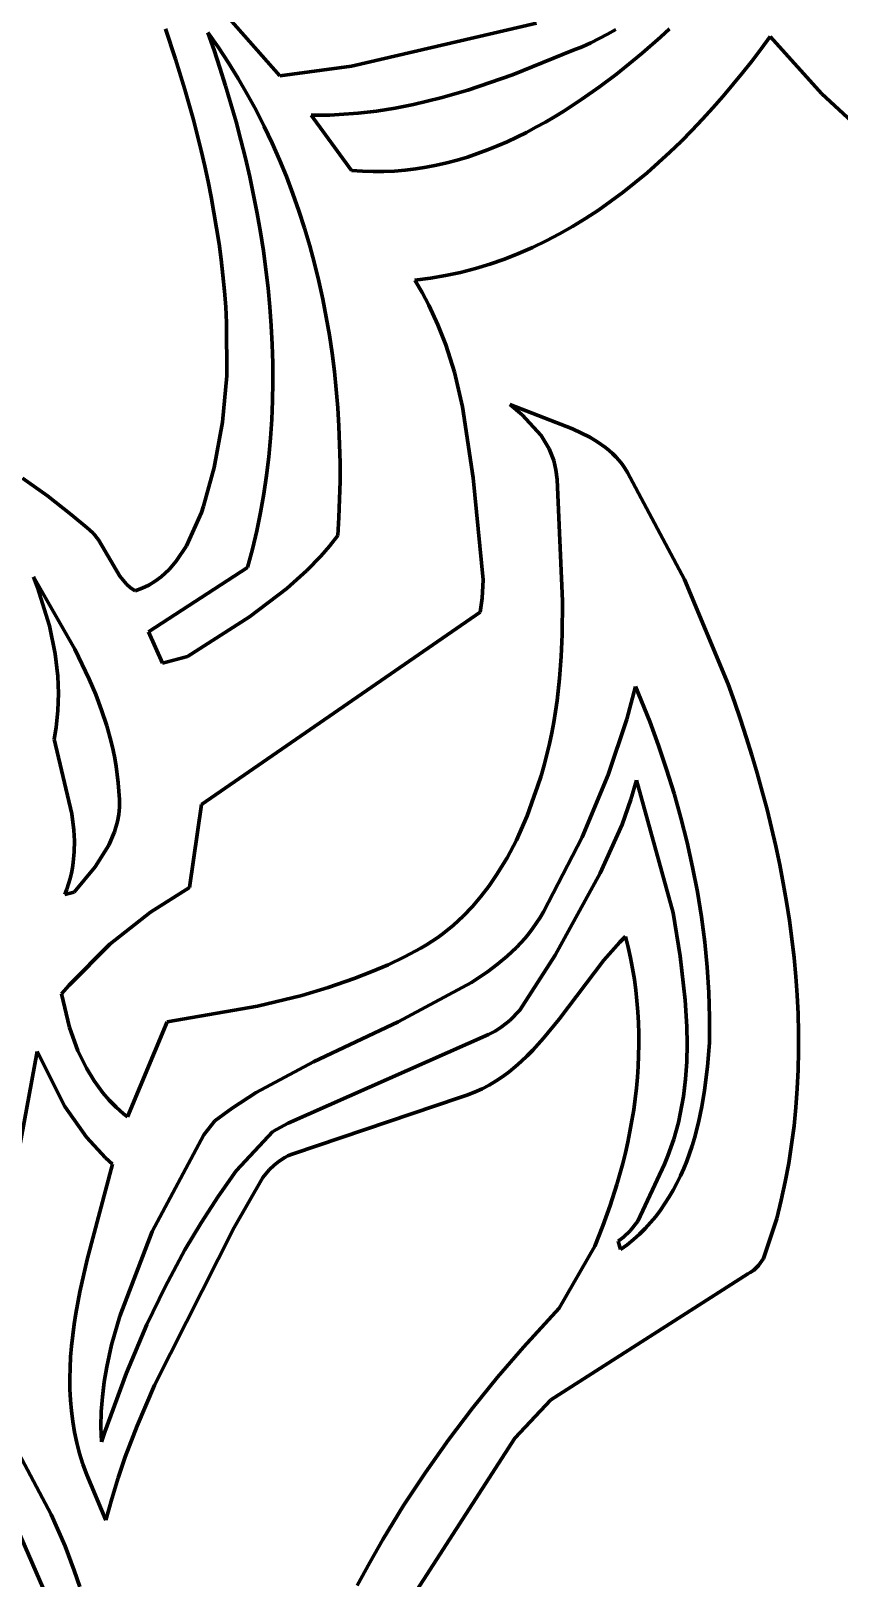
# Model space of a CAD drawing. Header units: millimetres. Extents: x 0 to 12, y 0 to 9.
# Drawn here: x 3.307 to 4.461, y 2.014 to 4.222 of the extents above; entities that cross this region are included whole.
import ezdxf

# ---------------------------------------------------------------- set-up
doc = ezdxf.new("R2010")
doc.units = ezdxf.units.MM
doc.layers.add('color#030303ff', color=7, linetype='CONTINUOUS', lineweight=100)
doc.layers.add('color#ffffffff', color=7, linetype='CONTINUOUS', lineweight=100)

msp = doc.modelspace()

# ---------------------------------------------------------------- linework, layer by layer
at = {"layer": 'color#030303ff'}
for p, q in [((3.426, 4.4264), (3.6621, 4.1581)), ((3.5134, 4.1819), (3.4992, 4.2248)), ((3.5596, 4.2198), (3.5684, 4.1946)), ((3.5747, 4.1983), (3.5596, 4.2198)), ((3.7645, 4.1717), (4.0286, 4.2329)), ((4.1417, 4.2241), (4.1301, 4.2174)), ((4.2058, 4.2131), (4.2187, 4.2249)), ((3.5891, 4.1765), (3.5747, 4.1983)), ((4.0938, 4.1995), (4.0811, 4.1944)), ((4.1062, 4.205), (4.0938, 4.1995)), ((4.1183, 4.211), (4.1062, 4.205)), ((4.1301, 4.2174), (4.1183, 4.211)), ((4.1796, 4.1902), (4.2058, 4.2131)), ((4.3494, 4.1966), (4.3363, 4.1794)), ((4.3621, 4.2139), (4.3494, 4.1966)), ((4.436, 4.1322), (4.3621, 4.2139)), ((3.5267, 4.1386), (3.5134, 4.1819)), ((3.5684, 4.1946), (3.5768, 4.1693)), ((3.6028, 4.1543), (3.5891, 4.1765)), ((4.0811, 4.1944), (3.9942, 4.1593)), ((4.1428, 4.1604), (4.1664, 4.1792)), ((4.1664, 4.1792), (4.1796, 4.1902)), ((4.3363, 4.1794), (4.3229, 4.1623)), ((3.5768, 4.1693), (3.5849, 4.1438)), ((3.6159, 4.1317), (3.6028, 4.1543)), ((3.6621, 4.1581), (3.7645, 4.1717)), ((3.9942, 4.1593), (3.9307, 4.1375)), ((4.1184, 4.142), (4.1428, 4.1604)), ((4.3229, 4.1623), (4.3091, 4.1454)), ((3.5389, 4.0951), (3.5267, 4.1386)), ((3.5849, 4.1438), (3.5926, 4.1181)), ((3.6283, 4.1088), (3.6159, 4.1317)), ((3.9307, 4.1375), (3.8921, 4.1263)), ((4.0934, 4.1244), (4.1184, 4.142)), ((4.3091, 4.1454), (4.295, 4.1287)), ((4.5896, 3.99), (4.436, 4.1322)), ((3.5926, 4.1181), (3.5999, 4.0923)), ((3.6401, 4.0855), (3.6283, 4.1088)), ((3.8004, 4.1075), (3.7739, 4.1045)), ((3.8268, 4.1117), (3.8004, 4.1075)), ((3.8531, 4.1169), (3.8268, 4.1117)), ((3.8921, 4.1263), (3.8531, 4.1169)), ((4.0546, 4.0996), (4.0677, 4.1076)), ((4.0677, 4.1076), (4.0934, 4.1244)), ((4.2805, 4.1122), (4.2657, 4.096)), ((4.295, 4.1287), (4.2805, 4.1122)), ((3.55, 4.0513), (3.5389, 4.0951)), ((3.5999, 4.0923), (3.6068, 4.0663)), ((3.6513, 4.062), (3.6401, 4.0855)), ((3.7203, 4.1018), (3.7069, 4.1019)), ((3.7069, 4.1019), (3.7646, 4.023)), ((3.7338, 4.102), (3.7203, 4.1018)), ((3.7472, 4.1025), (3.7338, 4.102)), ((3.7739, 4.1045), (3.7472, 4.1025)), ((4.0279, 4.0844), (4.0413, 4.0918)), ((4.0413, 4.0918), (4.0546, 4.0996)), ((4.2657, 4.096), (4.2505, 4.08)), ((3.6068, 4.0663), (3.6133, 4.0402)), ((3.9728, 4.0579), (3.9868, 4.0639)), ((3.9868, 4.0639), (4.0006, 4.0704)), ((4.0006, 4.0704), (4.0143, 4.0772)), ((4.0143, 4.0772), (4.0279, 4.0844)), ((4.235, 4.0644), (4.2192, 4.0491)), ((4.2505, 4.08), (4.235, 4.0644)), ((3.5551, 4.0292), (3.55, 4.0513)), ((3.6618, 4.0382), (3.6513, 4.062)), ((3.9155, 4.0376), (3.93, 4.042)), ((3.93, 4.042), (3.9444, 4.0469)), ((3.9444, 4.0469), (3.9586, 4.0522)), ((3.9586, 4.0522), (3.9728, 4.0579)), ((4.2192, 4.0491), (4.203, 4.0341)), ((3.5598, 4.0072), (3.5551, 4.0292)), ((3.6133, 4.0402), (3.6193, 4.0139)), ((3.6716, 4.0141), (3.6618, 4.0382)), ((3.7646, 4.023), (3.7801, 4.0218)), ((3.7801, 4.0218), (3.7956, 4.0212)), ((3.7956, 4.0212), (3.8109, 4.0212)), ((3.8109, 4.0212), (3.8261, 4.0219)), ((3.8261, 4.0219), (3.8413, 4.0232)), ((3.8413, 4.0232), (3.8563, 4.025)), ((3.8563, 4.025), (3.8713, 4.0274)), ((3.8713, 4.0274), (3.8861, 4.0303)), ((3.8861, 4.0303), (3.9009, 4.0337)), ((3.9009, 4.0337), (3.9155, 4.0376)), ((4.1865, 4.0196), (4.1696, 4.0056)), ((4.203, 4.0341), (4.1865, 4.0196)), ((3.5643, 3.985), (3.5598, 4.0072)), ((3.6193, 4.0139), (3.6249, 3.9876)), ((3.6809, 3.9897), (3.6716, 4.0141)), ((4.1696, 4.0056), (4.1524, 3.992)), ((3.5683, 3.9628), (3.5643, 3.985)), ((3.6249, 3.9876), (3.6301, 3.9612)), ((3.6895, 3.9651), (3.6809, 3.9897)), ((4.1349, 3.9789), (4.117, 3.9664)), ((4.1524, 3.992), (4.1349, 3.9789)), ((3.5721, 3.9406), (3.5683, 3.9628)), ((3.6301, 3.9612), (3.6347, 3.9347)), ((3.6976, 3.9403), (3.6895, 3.9651)), ((4.0988, 3.9544), (4.0803, 3.943)), ((4.117, 3.9664), (4.0988, 3.9544)), ((3.5755, 3.9182), (3.5721, 3.9406)), ((3.6347, 3.9347), (3.6389, 3.9081)), ((3.705, 3.9153), (3.6976, 3.9403)), ((4.0615, 3.9322), (4.0423, 3.9222)), ((4.0803, 3.943), (4.0615, 3.9322)), ((3.5784, 3.8958), (3.5755, 3.9182)), ((3.7118, 3.8901), (3.705, 3.9153)), ((4.0228, 3.9128), (4.0029, 3.9041)), ((4.0423, 3.9222), (4.0228, 3.9128)), ((3.581, 3.8733), (3.5784, 3.8958)), ((3.6389, 3.9081), (3.6425, 3.8814)), ((3.718, 3.8648), (3.7118, 3.8901)), ((3.9623, 3.8891), (3.9415, 3.8828)), ((3.9828, 3.8962), (3.9623, 3.8891)), ((4.0029, 3.9041), (3.9828, 3.8962)), ((3.5832, 3.8508), (3.581, 3.8733)), ((3.6425, 3.8814), (3.6456, 3.8547)), ((3.7236, 3.8393), (3.718, 3.8648)), ((3.8773, 3.8691), (3.8552, 3.8664)), ((3.8552, 3.8664), (3.8657, 3.8486)), ((3.899, 3.8727), (3.8773, 3.8691)), ((3.9204, 3.8773), (3.899, 3.8727)), ((3.9415, 3.8828), (3.9204, 3.8773)), ((3.585, 3.8282), (3.5832, 3.8508)), ((3.6456, 3.8547), (3.6481, 3.828)), ((3.8657, 3.8486), (3.8752, 3.8305)), ((3.5864, 3.8056), (3.585, 3.8282)), ((3.6481, 3.828), (3.6501, 3.8012)), ((3.7286, 3.8136), (3.7236, 3.8393)), ((3.8752, 3.8305), (3.888, 3.8026)), ((3.5866, 3.7298), (3.5864, 3.8056)), ((3.6501, 3.8012), (3.6514, 3.7745)), ((3.7331, 3.7879), (3.7286, 3.8136)), ((3.888, 3.8026), (3.8991, 3.774)), ((3.7369, 3.762), (3.7331, 3.7879)), ((3.6514, 3.7745), (3.6522, 3.7477)), ((3.7402, 3.7361), (3.7369, 3.762)), ((3.8991, 3.774), (3.9114, 3.7351)), ((3.6522, 3.7477), (3.6524, 3.7209)), ((3.7429, 3.7101), (3.7402, 3.7361)), ((3.9114, 3.7351), (3.9232, 3.6853)), ((3.5806, 3.6638), (3.5866, 3.7298)), ((3.6524, 3.7209), (3.6519, 3.6942)), ((3.7451, 3.684), (3.7429, 3.7101)), ((3.6519, 3.6942), (3.6508, 3.6675)), ((4.0081, 3.6741), (3.9906, 3.6886)), ((3.9906, 3.6886), (4.0802, 3.6539)), ((3.6508, 3.6675), (3.649, 3.6408)), ((3.7467, 3.6579), (3.7451, 3.684)), ((3.9232, 3.6853), (3.9382, 3.584)), ((4.0353, 3.6444), (4.0081, 3.6741)), ((3.5686, 3.5987), (3.5806, 3.6638)), ((3.7477, 3.6318), (3.7467, 3.6579)), ((4.0467, 3.6255), (4.0353, 3.6444)), ((4.0802, 3.6539), (4.1048, 3.6421)), ((3.649, 3.6408), (3.6465, 3.6142)), ((3.7482, 3.6057), (3.7477, 3.6318)), ((4.0533, 3.609), (4.0467, 3.6255)), ((4.1048, 3.6421), (4.1163, 3.6351)), ((4.1163, 3.6351), (4.1272, 3.6274)), ((4.1272, 3.6274), (4.1324, 3.6232)), ((4.1324, 3.6232), (4.1373, 3.6187)), ((3.6465, 3.6142), (3.6433, 3.5876)), ((3.7482, 3.5796), (3.7482, 3.6057)), ((4.0565, 3.5958), (4.0533, 3.609)), ((4.1373, 3.6187), (4.1421, 3.6139)), ((4.1421, 3.6139), (4.1466, 3.6088)), ((4.1466, 3.6088), (4.1509, 3.6035)), ((4.1509, 3.6035), (4.1549, 3.5978)), ((3.2952, 3.5839), (3.3307, 3.5584)), ((3.5535, 3.5439), (3.5686, 3.5987)), ((3.6433, 3.5876), (3.6394, 3.5611)), ((3.7476, 3.5536), (3.7482, 3.5796)), ((3.9382, 3.584), (3.9526, 3.4387)), ((4.058, 3.5817), (4.0565, 3.5958)), ((4.0659, 3.4082), (4.058, 3.5817)), ((4.1549, 3.5978), (4.1586, 3.5917)), ((4.1586, 3.5917), (4.24, 3.439)), ((3.3307, 3.5584), (3.3651, 3.5315)), ((3.6394, 3.5611), (3.6347, 3.5347)), ((3.5291, 3.4869), (3.5506, 3.5349)), ((3.5506, 3.5349), (3.5535, 3.5439)), ((3.6347, 3.5347), (3.6293, 3.5084)), ((3.7465, 3.5276), (3.7476, 3.5536)), ((3.3651, 3.5315), (3.3875, 3.5126)), ((3.3875, 3.5126), (3.3906, 3.5101)), ((3.7449, 3.5017), (3.7465, 3.5276)), ((3.3906, 3.5101), (3.3962, 3.5047)), ((3.3962, 3.5047), (3.4037, 3.4955)), ((3.4037, 3.4955), (3.4338, 3.444)), ((3.6293, 3.5084), (3.6231, 3.4823)), ((3.7331, 3.4866), (3.7449, 3.5017)), ((3.5145, 3.465), (3.5291, 3.4869)), ((3.6231, 3.4823), (3.6162, 3.4562)), ((3.7008, 3.4518), (3.7207, 3.4722)), ((3.7207, 3.4722), (3.7331, 3.4866)), ((3.6162, 3.4562), (3.4748, 3.3646)), ((3.4928, 3.4428), (3.5042, 3.4532)), ((3.5042, 3.4532), (3.5145, 3.465)), ((3.6725, 3.4263), (3.7008, 3.4518)), ((3.3697, 3.3397), (3.3107, 3.4429)), ((3.3107, 3.4429), (3.3165, 3.4277)), ((3.3165, 3.4277), (3.3334, 3.373)), ((3.4338, 3.444), (3.4435, 3.4323)), ((3.4435, 3.4323), (3.4492, 3.4273)), ((3.4492, 3.4273), (3.4556, 3.4231)), ((3.4556, 3.4231), (3.4659, 3.4267)), ((3.4659, 3.4267), (3.4755, 3.4312)), ((3.4755, 3.4312), (3.4844, 3.4366)), ((3.4844, 3.4366), (3.4928, 3.4428)), ((3.619, 3.3859), (3.6725, 3.4263)), ((3.9526, 3.4387), (3.9513, 3.4123)), ((4.24, 3.439), (4.3021, 3.2897)), ((3.9513, 3.4123), (3.9485, 3.3924)), ((4.0654, 3.3608), (4.0659, 3.4082)), ((3.5306, 3.3291), (3.619, 3.3859)), ((3.9485, 3.3924), (3.5505, 3.1179)), ((3.3334, 3.373), (3.3416, 3.3332)), ((3.4748, 3.3646), (3.495, 3.3196)), ((4.064, 3.3292), (4.0654, 3.3608)), ((3.3903, 3.2967), (3.3697, 3.3397)), ((3.3416, 3.3332), (3.3453, 3.3009)), ((3.495, 3.3196), (3.5306, 3.3291)), ((4.0616, 3.2978), (4.064, 3.3292)), ((3.3453, 3.3009), (3.3463, 3.2766)), ((3.3995, 3.2747), (3.3903, 3.2967)), ((4.0581, 3.2665), (4.0616, 3.2978)), ((3.3463, 3.2766), (3.3455, 3.2522)), ((3.4079, 3.2525), (3.3995, 3.2747)), ((4.1702, 3.2863), (4.1576, 3.2399)), ((4.1903, 3.2362), (4.1702, 3.2863)), ((4.3021, 3.2897), (4.3111, 3.2646)), ((3.3455, 3.2522), (3.3429, 3.2277)), ((3.4152, 3.23), (3.4079, 3.2525)), ((4.0534, 3.2354), (4.0559, 3.2509)), ((4.0559, 3.2509), (4.0581, 3.2665)), ((4.3111, 3.2646), (4.3198, 3.2394)), ((3.3429, 3.2277), (3.3401, 3.2114)), ((3.4215, 3.2072), (3.4152, 3.23)), ((4.0505, 3.22), (4.0534, 3.2354)), ((4.1576, 3.2399), (4.1309, 3.1602)), ((4.2027, 3.2023), (4.1903, 3.2362)), ((4.3198, 3.2394), (4.3281, 3.2139)), ((3.3401, 3.2114), (3.3655, 3.1048)), ((3.4242, 3.1957), (3.4215, 3.2072)), ((4.0436, 3.1892), (4.0472, 3.2046)), ((4.0472, 3.2046), (4.0505, 3.22)), ((4.2143, 3.1681), (4.2027, 3.2023)), ((4.3281, 3.2139), (4.3361, 3.1883)), ((3.4266, 3.1841), (3.4242, 3.1957)), ((3.4286, 3.1724), (3.4266, 3.1841)), ((4.0396, 3.174), (4.0436, 3.1892)), ((4.3361, 3.1883), (4.3437, 3.1626)), ((3.4303, 3.1607), (3.4286, 3.1724)), ((3.4317, 3.1489), (3.4303, 3.1607)), ((4.0303, 3.1437), (4.0352, 3.1588)), ((4.0352, 3.1588), (4.0396, 3.174)), ((4.1309, 3.1602), (4.0938, 3.0715)), ((4.225, 3.1336), (4.2143, 3.1681)), ((4.3437, 3.1626), (4.351, 3.1367)), ((3.4327, 3.137), (3.4317, 3.1489)), ((3.4333, 3.125), (3.4327, 3.137)), ((4.025, 3.1287), (4.0303, 3.1437)), ((4.1635, 3.1251), (4.1713, 3.1526)), ((4.1713, 3.1526), (4.2237, 2.9632)), ((4.351, 3.1367), (4.3579, 3.1107)), ((3.4324, 3.1038), (3.4333, 3.1143)), ((3.4333, 3.1143), (3.4333, 3.125)), ((3.5505, 3.1179), (3.5336, 2.9994)), ((4.0152, 3.102), (4.025, 3.1287)), ((4.1509, 3.0892), (4.1635, 3.1251)), ((4.2348, 3.0988), (4.225, 3.1336)), ((3.3655, 3.1048), (3.3682, 3.0815)), ((3.4263, 3.0788), (3.4306, 3.0937)), ((3.4306, 3.0937), (3.4324, 3.1038)), ((3.9999, 3.0671), (4.0152, 3.102)), ((4.2436, 3.0638), (4.2348, 3.0988)), ((4.3579, 3.1107), (4.3643, 3.0846)), ((3.3682, 3.0815), (3.369, 3.0661)), ((3.4182, 3.0599), (3.4263, 3.0788)), ((4.0938, 3.0715), (4.0387, 2.9648)), ((4.1194, 3.0199), (4.1509, 3.0892)), ((4.3643, 3.0846), (4.3703, 3.0583)), ((3.3688, 3.0506), (3.3674, 3.0352)), ((3.369, 3.0661), (3.3688, 3.0506)), ((3.3988, 3.0288), (3.4182, 3.0599)), ((3.9866, 3.0418), (3.9999, 3.0671)), ((4.2515, 3.0285), (4.2436, 3.0638)), ((4.3703, 3.0583), (4.3759, 3.032)), ((3.3663, 3.0276), (3.3648, 3.0199)), ((3.3674, 3.0352), (3.3663, 3.0276)), ((3.3689, 2.9926), (3.3988, 3.0288)), ((3.9718, 3.0174), (3.9866, 3.0418)), ((4.2583, 2.9931), (4.2515, 3.0285)), ((4.3759, 3.032), (4.381, 3.0056)), ((3.3608, 3.0046), (3.3582, 2.997)), ((3.363, 3.0123), (3.3608, 3.0046)), ((3.3648, 3.0199), (3.363, 3.0123)), ((3.961, 3.0018), (3.9718, 3.0174)), ((4.0553, 2.903), (4.1194, 3.0199)), ((4.381, 3.0056), (4.3856, 2.9791)), ((3.3582, 2.997), (3.3552, 2.9895)), ((3.3552, 2.9895), (3.3689, 2.9926)), ((3.5336, 2.9994), (3.4776, 2.9645)), ((3.9371, 2.9723), (3.9494, 2.9867)), ((3.9494, 2.9867), (3.961, 3.0018)), ((4.2641, 2.9575), (4.2583, 2.9931)), ((3.4776, 2.9645), (3.4195, 2.9185)), ((3.924, 2.9587), (3.9371, 2.9723)), ((4.0387, 2.9648), (4.0339, 2.9567)), ((4.2237, 2.9632), (4.2337, 2.9014)), ((4.3856, 2.9791), (4.3897, 2.9526)), ((3.8955, 2.9338), (3.9101, 2.9458)), ((3.9101, 2.9458), (3.924, 2.9587)), ((4.0236, 2.9415), (4.0181, 2.9343)), ((4.0289, 2.949), (4.0236, 2.9415)), ((4.0339, 2.9567), (4.0289, 2.949)), ((4.2688, 2.9217), (4.2641, 2.9575)), ((4.3897, 2.9526), (4.3933, 2.926)), ((3.4195, 2.9185), (3.3615, 2.86)), ((3.8636, 2.9127), (3.8719, 2.9176)), ((3.8719, 2.9176), (3.8799, 2.9228)), ((3.8799, 2.9228), (3.8878, 2.9282)), ((3.8878, 2.9282), (3.8955, 2.9338)), ((4.0063, 2.9205), (4.0001, 2.914)), ((4.0123, 2.9273), (4.0063, 2.9205)), ((4.0181, 2.9343), (4.0123, 2.9273)), ((4.1478, 2.9215), (4.14, 2.9131)), ((4.1558, 2.9297), (4.1478, 2.9215)), ((4.1596, 2.9144), (4.1558, 2.9297)), ((4.2723, 2.8858), (4.2688, 2.9217)), ((4.3933, 2.926), (4.3963, 2.8993)), ((3.8168, 2.8893), (3.8404, 2.9005)), ((3.8404, 2.9005), (3.8636, 2.9127)), ((3.987, 2.9016), (3.9731, 2.8899)), ((4.0001, 2.914), (3.987, 2.9016)), ((4.0047, 2.8244), (4.0553, 2.903)), ((4.1249, 2.8956), (4.0608, 2.8117)), ((4.14, 2.9131), (4.1249, 2.8956)), ((4.163, 2.8992), (4.1596, 2.9144)), ((4.1659, 2.8838), (4.163, 2.8992)), ((4.2337, 2.9014), (4.241, 2.8388)), ((4.3963, 2.8993), (4.3988, 2.8727)), ((3.7685, 2.8694), (3.7928, 2.8789)), ((3.7928, 2.8789), (3.8168, 2.8893)), ((3.9587, 2.879), (3.9359, 2.8638)), ((3.9731, 2.8899), (3.9587, 2.879)), ((4.1684, 2.8684), (4.1659, 2.8838)), ((4.2746, 2.8498), (4.2723, 2.8858)), ((4.3988, 2.8727), (4.4007, 2.8459)), ((3.3615, 2.86), (3.3508, 2.8475)), ((3.6939, 2.8454), (3.7315, 2.8566)), ((3.7315, 2.8566), (3.7685, 2.8694)), ((3.9359, 2.8638), (3.8313, 2.808)), ((4.1705, 2.853), (4.1684, 2.8684)), ((4.1721, 2.8375), (4.1705, 2.853)), ((4.2753, 2.8318), (4.2746, 2.8498)), ((3.3508, 2.8475), (3.362, 2.7996)), ((3.5014, 2.8078), (3.6302, 2.8299)), ((3.6302, 2.8299), (3.6939, 2.8454)), ((4.1734, 2.822), (4.1721, 2.8375)), ((4.241, 2.8388), (4.2433, 2.801)), ((4.2757, 2.8138), (4.2753, 2.8318)), ((4.4007, 2.8459), (4.402, 2.8192)), ((3.4448, 2.6722), (3.5014, 2.8078)), ((3.8313, 2.808), (3.7103, 2.7506)), ((3.9783, 2.8), (3.9904, 2.8097)), ((3.9904, 2.8097), (4.0047, 2.8244)), ((4.0608, 2.8117), (4.0388, 2.7845)), ((4.1742, 2.8064), (4.1734, 2.822)), ((4.1747, 2.7909), (4.1742, 2.8064)), ((4.2758, 2.7957), (4.2757, 2.8138)), ((4.402, 2.8192), (4.4027, 2.7925)), ((3.362, 2.7996), (3.374, 2.7666)), ((3.674, 2.663), (3.9601, 2.7895)), ((3.9601, 2.7895), (3.9696, 2.7944)), ((3.9696, 2.7944), (3.9783, 2.8)), ((4.0388, 2.7845), (4.0233, 2.7673)), ((4.1747, 2.7753), (4.1747, 2.7909)), ((4.2433, 2.801), (4.2437, 2.7759)), ((4.2756, 2.7777), (4.2758, 2.7957)), ((4.4027, 2.7925), (4.4028, 2.7658)), ((3.3161, 2.7652), (3.2442, 2.377)), ((3.3552, 2.6871), (3.3161, 2.7652)), ((3.374, 2.7666), (3.3863, 2.7414)), ((4.0233, 2.7673), (4.0153, 2.7592)), ((4.1744, 2.7598), (4.1747, 2.7753)), ((4.2437, 2.7759), (4.2431, 2.7508)), ((4.273, 2.7439), (4.2756, 2.7777)), ((4.4028, 2.7658), (4.4022, 2.7391)), ((3.3863, 2.7414), (3.3972, 2.7235)), ((3.7103, 2.7506), (3.6286, 2.7071)), ((3.9985, 2.7438), (3.9896, 2.7366)), ((4.007, 2.7513), (3.9985, 2.7438)), ((4.0153, 2.7592), (4.007, 2.7513)), ((4.1727, 2.7287), (4.1737, 2.7442)), ((4.1737, 2.7442), (4.1744, 2.7598)), ((4.2431, 2.7508), (4.2413, 2.7259)), ((4.2687, 2.7097), (4.273, 2.7439)), ((4.4022, 2.7391), (4.4009, 2.7124)), ((3.3972, 2.7235), (3.4096, 2.7066)), ((3.9612, 2.7176), (3.951, 2.7123)), ((3.971, 2.7235), (3.9612, 2.7176)), ((3.9805, 2.7298), (3.971, 2.7235)), ((3.9896, 2.7366), (3.9805, 2.7298)), ((4.1713, 2.7131), (4.1727, 2.7287)), ((4.2413, 2.7259), (4.24, 2.7135)), ((3.4096, 2.7066), (3.4187, 2.696)), ((3.4187, 2.696), (3.4286, 2.686)), ((3.6286, 2.7071), (3.5941, 2.6847)), ((3.9178, 2.6995), (3.683, 2.62)), ((3.9293, 2.7032), (3.9178, 2.6995)), ((3.9403, 2.7074), (3.9293, 2.7032)), ((3.951, 2.7123), (3.9403, 2.7074)), ((4.1674, 2.6822), (4.1695, 2.6977)), ((4.1695, 2.6977), (4.1713, 2.7131)), ((4.2383, 2.7011), (4.2363, 2.6888)), ((4.24, 2.7135), (4.2383, 2.7011)), ((4.2648, 2.6868), (4.2687, 2.7097)), ((4.4009, 2.7124), (4.3989, 2.6857)), ((3.3863, 2.6433), (3.3552, 2.6871)), ((3.4286, 2.686), (3.4392, 2.6766)), ((3.4392, 2.6766), (3.4448, 2.6722)), ((3.5941, 2.6847), (3.5693, 2.6663)), ((4.1649, 2.6668), (4.1674, 2.6822)), ((4.2339, 2.6765), (4.2312, 2.6643)), ((4.2363, 2.6888), (4.2339, 2.6765)), ((4.26, 2.6641), (4.2648, 2.6868)), ((4.3989, 2.6857), (4.3963, 2.6591)), ((3.5693, 2.6663), (3.5538, 2.6466)), ((3.6002, 2.5951), (3.6525, 2.6513)), ((3.6525, 2.6513), (3.674, 2.663)), ((4.159, 2.6361), (4.1621, 2.6514)), ((4.1621, 2.6514), (4.1649, 2.6668)), ((4.2281, 2.6522), (4.2246, 2.6401)), ((4.2312, 2.6643), (4.2281, 2.6522)), ((4.2541, 2.6417), (4.26, 2.6641)), ((4.3963, 2.6591), (4.3929, 2.6325)), ((3.4136, 2.6136), (3.3863, 2.6433)), ((3.5538, 2.6466), (3.4799, 2.5085)), ((4.1556, 2.6209), (4.159, 2.6361)), ((4.2206, 2.6282), (4.2162, 2.6163)), ((4.2246, 2.6401), (4.2206, 2.6282)), ((4.2471, 2.6198), (4.2507, 2.6307)), ((4.2507, 2.6307), (4.2541, 2.6417)), ((4.3929, 2.6325), (4.3887, 2.6061)), ((3.4235, 2.6044), (3.4136, 2.6136)), ((3.6613, 2.609), (3.654, 2.6031)), ((3.6694, 2.6141), (3.6613, 2.609)), ((3.6737, 2.6163), (3.6694, 2.6141)), ((3.6783, 2.6183), (3.6737, 2.6163)), ((3.683, 2.62), (3.6783, 2.6183)), ((4.1435, 2.5756), (4.1519, 2.6057)), ((4.1519, 2.6057), (4.1556, 2.6209)), ((4.2162, 2.6163), (4.2114, 2.6045)), ((4.2388, 2.5984), (4.2431, 2.609)), ((4.2431, 2.609), (4.2471, 2.6198)), ((4.3887, 2.6061), (4.3838, 2.5796)), ((3.3873, 2.4686), (3.4235, 2.6044)), ((3.5742, 2.5584), (3.6002, 2.5951)), ((3.6382, 2.5855), (3.5972, 2.514)), ((3.6472, 2.5965), (3.6382, 2.5855)), ((3.654, 2.6031), (3.6472, 2.5965)), ((4.2114, 2.6045), (4.1732, 2.5234)), ((4.2292, 2.5777), (4.2342, 2.5879)), ((4.2342, 2.5879), (4.2388, 2.5984)), ((4.134, 2.5458), (4.1435, 2.5756)), ((4.2182, 2.5578), (4.2239, 2.5676)), ((4.2239, 2.5676), (4.2292, 2.5777)), ((4.3838, 2.5796), (4.3781, 2.5533)), ((3.5498, 2.5208), (3.5742, 2.5584)), ((4.1234, 2.5165), (4.134, 2.5458)), ((4.2057, 2.539), (4.2121, 2.5483)), ((4.2121, 2.5483), (4.2182, 2.5578)), ((4.3781, 2.5533), (4.3716, 2.5271)), ((3.5269, 2.4823), (3.5498, 2.5208)), ((4.1732, 2.5234), (4.1623, 2.5095)), ((4.1839, 2.5128), (4.1916, 2.5212)), ((4.1916, 2.5212), (4.1988, 2.5299)), ((4.1988, 2.5299), (4.2057, 2.539)), ((4.3716, 2.5271), (4.3526, 2.4699)), ((3.4799, 2.5085), (3.434, 2.3879)), ((3.5972, 2.514), (3.4833, 2.289)), ((4.1118, 2.4877), (4.1234, 2.5165)), ((4.1527, 2.5003), (4.1454, 2.4948)), ((4.1623, 2.5095), (4.1527, 2.5003)), ((4.1582, 2.4896), (4.1672, 2.497)), ((4.1672, 2.497), (4.1758, 2.5047)), ((4.1758, 2.5047), (4.1839, 2.5128)), ((3.4985, 2.4296), (3.5269, 2.4823)), ((4.0611, 2.3991), (4.1118, 2.4877)), ((4.1454, 2.4948), (4.1487, 2.4827)), ((4.1487, 2.4827), (4.1582, 2.4896)), ((3.3769, 2.4224), (3.3873, 2.4686)), ((4.3389, 2.4534), (4.3335, 2.4498)), ((4.3456, 2.4598), (4.3389, 2.4534)), ((4.3526, 2.4699), (4.3456, 2.4598)), ((3.4726, 2.3757), (3.4985, 2.4296)), ((4.3305, 2.4483), (4.0492, 2.2685)), ((4.3335, 2.4498), (4.3305, 2.4483)), ((3.3711, 2.3915), (3.3769, 2.4224)), ((3.3687, 2.3761), (3.3711, 2.3915)), ((3.434, 2.3879), (3.4222, 2.3466)), ((4.01, 2.3435), (4.0611, 2.3991)), ((3.3666, 2.3606), (3.3687, 2.3761)), ((3.4433, 2.3068), (3.4726, 2.3757)), ((3.3636, 2.3296), (3.3649, 2.3451)), ((3.3649, 2.3451), (3.3666, 2.3606)), ((3.4222, 2.3466), (3.4152, 2.3152)), ((3.973, 2.3004), (4.01, 2.3435)), ((3.3628, 2.3141), (3.3636, 2.3296)), ((3.3625, 2.2987), (3.3628, 2.3141)), ((3.3627, 2.2833), (3.3625, 2.2987)), ((3.4152, 2.3152), (3.4116, 2.294)), ((3.4126, 2.2225), (3.4433, 2.3068)), ((3.9374, 2.2563), (3.973, 2.3004)), ((3.3634, 2.2679), (3.3627, 2.2833)), ((3.4116, 2.294), (3.409, 2.2728)), ((3.4833, 2.289), (3.4585, 2.231)), ((3.3647, 2.2525), (3.3634, 2.2679)), ((3.3666, 2.2372), (3.3647, 2.2525)), ((3.409, 2.2728), (3.4074, 2.2514)), ((3.9031, 2.2111), (3.9374, 2.2563)), ((4.0492, 2.2685), (3.9976, 2.2134)), ((3.3692, 2.2219), (3.3666, 2.2372)), ((3.4074, 2.2514), (3.407, 2.2299)), ((3.4585, 2.231), (3.4417, 2.1869)), ((3.3724, 2.2067), (3.3692, 2.2219)), ((3.407, 2.2299), (3.4073, 2.2191)), ((3.4073, 2.2191), (3.4079, 2.2083)), ((3.4079, 2.2083), (3.4126, 2.2225)), ((3.9976, 2.2134), (3.8441, 1.9752)), ((3.8703, 2.1648), (3.9031, 2.2111)), ((3.2897, 2.1915), (3.3357, 2.1044)), ((3.3764, 2.1915), (3.3724, 2.2067)), ((3.3811, 2.1764), (3.3764, 2.1915)), ((3.4417, 2.1869), (3.4315, 2.1571)), ((3.3866, 2.1613), (3.3811, 2.1764)), ((3.839, 2.1175), (3.8703, 2.1648)), ((3.3399, 1.9641), (3.2524, 2.1635)), ((3.414, 2.0965), (3.3866, 2.1613)), ((3.4315, 2.1571), (3.4223, 2.127)), ((3.4223, 2.127), (3.414, 2.0965)), ((3.3357, 2.1044), (3.3557, 2.0594)), ((3.8094, 2.0691), (3.839, 2.1175)), ((3.3557, 2.0594), (3.3689, 2.0248)), ((3.7906, 2.0363), (3.8094, 2.0691)), ((3.7726, 2.0031), (3.7906, 2.0363)), ((3.3689, 2.0248), (3.3767, 2.0013))]:
    msp.add_line(p, q, dxfattribs=at)
at = {"layer": 'color#ffffffff'}
for p, q in [((3.6621, 4.1581), (3.426, 4.4264)), ((3.4992, 4.2248), (3.5134, 4.1819)), ((3.5596, 4.2198), (3.5747, 4.1983)), ((3.5684, 4.1946), (3.5596, 4.2198)), ((4.0286, 4.2329), (3.7645, 4.1717)), ((4.1301, 4.2174), (4.1417, 4.2241)), ((4.2187, 4.2249), (4.2058, 4.2131)), ((3.5747, 4.1983), (3.5891, 4.1765)), ((4.0811, 4.1944), (4.0938, 4.1995)), ((4.0938, 4.1995), (4.1062, 4.205)), ((4.1062, 4.205), (4.1183, 4.211)), ((4.1183, 4.211), (4.1301, 4.2174)), ((4.2058, 4.2131), (4.1796, 4.1902)), ((4.3363, 4.1794), (4.3494, 4.1966)), ((4.3494, 4.1966), (4.3621, 4.2139)), ((4.3621, 4.2139), (4.436, 4.1322)), ((3.5134, 4.1819), (3.5267, 4.1386)), ((3.5768, 4.1693), (3.5684, 4.1946)), ((3.5891, 4.1765), (3.6028, 4.1543)), ((3.9942, 4.1593), (4.0811, 4.1944)), ((4.1664, 4.1792), (4.1428, 4.1604)), ((4.1796, 4.1902), (4.1664, 4.1792)), ((4.3229, 4.1623), (4.3363, 4.1794)), ((3.5849, 4.1438), (3.5768, 4.1693)), ((3.6028, 4.1543), (3.6159, 4.1317)), ((3.7645, 4.1717), (3.6621, 4.1581)), ((3.9307, 4.1375), (3.9942, 4.1593)), ((4.1428, 4.1604), (4.1184, 4.142)), ((4.3091, 4.1454), (4.3229, 4.1623)), ((3.5267, 4.1386), (3.5389, 4.0951)), ((3.5926, 4.1181), (3.5849, 4.1438)), ((3.6159, 4.1317), (3.6283, 4.1088)), ((3.8921, 4.1263), (3.9307, 4.1375)), ((4.1184, 4.142), (4.0934, 4.1244)), ((4.295, 4.1287), (4.3091, 4.1454)), ((4.436, 4.1322), (4.5896, 3.99)), ((3.5999, 4.0923), (3.5926, 4.1181)), ((3.6283, 4.1088), (3.6401, 4.0855)), ((3.7739, 4.1045), (3.8004, 4.1075)), ((3.8004, 4.1075), (3.8268, 4.1117)), ((3.8268, 4.1117), (3.8531, 4.1169)), ((3.8531, 4.1169), (3.8921, 4.1263)), ((4.0677, 4.1076), (4.0546, 4.0996)), ((4.0934, 4.1244), (4.0677, 4.1076)), ((4.2657, 4.096), (4.2805, 4.1122)), ((4.2805, 4.1122), (4.295, 4.1287)), ((3.5389, 4.0951), (3.55, 4.0513)), ((3.6068, 4.0663), (3.5999, 4.0923)), ((3.6401, 4.0855), (3.6513, 4.062)), ((3.7646, 4.023), (3.7069, 4.1019)), ((3.7069, 4.1019), (3.7203, 4.1018)), ((3.7203, 4.1018), (3.7338, 4.102)), ((3.7338, 4.102), (3.7472, 4.1025)), ((3.7472, 4.1025), (3.7739, 4.1045)), ((4.0413, 4.0918), (4.0279, 4.0844)), ((4.0546, 4.0996), (4.0413, 4.0918)), ((4.2505, 4.08), (4.2657, 4.096)), ((3.6133, 4.0402), (3.6068, 4.0663)), ((3.9868, 4.0639), (3.9728, 4.0579)), ((4.0006, 4.0704), (3.9868, 4.0639)), ((4.0143, 4.0772), (4.0006, 4.0704)), ((4.0279, 4.0844), (4.0143, 4.0772)), ((4.2192, 4.0491), (4.235, 4.0644)), ((4.235, 4.0644), (4.2505, 4.08)), ((3.55, 4.0513), (3.5551, 4.0292)), ((3.6513, 4.062), (3.6618, 4.0382)), ((3.93, 4.042), (3.9155, 4.0376)), ((3.9444, 4.0469), (3.93, 4.042)), ((3.9586, 4.0522), (3.9444, 4.0469)), ((3.9728, 4.0579), (3.9586, 4.0522)), ((4.203, 4.0341), (4.2192, 4.0491)), ((3.5551, 4.0292), (3.5598, 4.0072)), ((3.6193, 4.0139), (3.6133, 4.0402)), ((3.6618, 4.0382), (3.6716, 4.0141)), ((3.7801, 4.0218), (3.7646, 4.023)), ((3.7956, 4.0212), (3.7801, 4.0218)), ((3.8109, 4.0212), (3.7956, 4.0212)), ((3.8261, 4.0219), (3.8109, 4.0212)), ((3.8413, 4.0232), (3.8261, 4.0219)), ((3.8563, 4.025), (3.8413, 4.0232)), ((3.8713, 4.0274), (3.8563, 4.025)), ((3.8861, 4.0303), (3.8713, 4.0274)), ((3.9009, 4.0337), (3.8861, 4.0303)), ((3.9155, 4.0376), (3.9009, 4.0337)), ((4.1696, 4.0056), (4.1865, 4.0196)), ((4.1865, 4.0196), (4.203, 4.0341)), ((3.5598, 4.0072), (3.5643, 3.985)), ((3.6249, 3.9876), (3.6193, 4.0139)), ((3.6716, 4.0141), (3.6809, 3.9897)), ((4.1524, 3.992), (4.1696, 4.0056)), ((3.5643, 3.985), (3.5683, 3.9628)), ((3.6301, 3.9612), (3.6249, 3.9876)), ((3.6809, 3.9897), (3.6895, 3.9651)), ((4.117, 3.9664), (4.1349, 3.9789)), ((4.1349, 3.9789), (4.1524, 3.992)), ((3.5683, 3.9628), (3.5721, 3.9406)), ((3.6347, 3.9347), (3.6301, 3.9612)), ((3.6895, 3.9651), (3.6976, 3.9403)), ((4.0803, 3.943), (4.0988, 3.9544)), ((4.0988, 3.9544), (4.117, 3.9664)), ((3.5721, 3.9406), (3.5755, 3.9182)), ((3.6389, 3.9081), (3.6347, 3.9347)), ((3.6976, 3.9403), (3.705, 3.9153)), ((4.0423, 3.9222), (4.0615, 3.9322)), ((4.0615, 3.9322), (4.0803, 3.943)), ((3.5755, 3.9182), (3.5784, 3.8958)), ((3.705, 3.9153), (3.7118, 3.8901)), ((4.0029, 3.9041), (4.0228, 3.9128)), ((4.0228, 3.9128), (4.0423, 3.9222)), ((3.5784, 3.8958), (3.581, 3.8733)), ((3.6425, 3.8814), (3.6389, 3.9081)), ((3.7118, 3.8901), (3.718, 3.8648)), ((3.9415, 3.8828), (3.9623, 3.8891)), ((3.9623, 3.8891), (3.9828, 3.8962)), ((3.9828, 3.8962), (4.0029, 3.9041)), ((3.581, 3.8733), (3.5832, 3.8508)), ((3.6456, 3.8547), (3.6425, 3.8814)), ((3.718, 3.8648), (3.7236, 3.8393)), ((3.8552, 3.8664), (3.8773, 3.8691)), ((3.8657, 3.8486), (3.8552, 3.8664)), ((3.8773, 3.8691), (3.899, 3.8727)), ((3.899, 3.8727), (3.9204, 3.8773)), ((3.9204, 3.8773), (3.9415, 3.8828)), ((3.5832, 3.8508), (3.585, 3.8282)), ((3.6481, 3.828), (3.6456, 3.8547)), ((3.8752, 3.8305), (3.8657, 3.8486)), ((3.585, 3.8282), (3.5864, 3.8056)), ((3.6501, 3.8012), (3.6481, 3.828)), ((3.7236, 3.8393), (3.7286, 3.8136)), ((3.888, 3.8026), (3.8752, 3.8305)), ((3.5864, 3.8056), (3.5866, 3.7298)), ((3.6514, 3.7745), (3.6501, 3.8012)), ((3.7286, 3.8136), (3.7331, 3.7879)), ((3.8991, 3.774), (3.888, 3.8026)), ((3.7331, 3.7879), (3.7369, 3.762)), ((3.6522, 3.7477), (3.6514, 3.7745)), ((3.7369, 3.762), (3.7402, 3.7361)), ((3.9114, 3.7351), (3.8991, 3.774)), ((3.6524, 3.7209), (3.6522, 3.7477)), ((3.7402, 3.7361), (3.7429, 3.7101)), ((3.9232, 3.6853), (3.9114, 3.7351)), ((3.5866, 3.7298), (3.5806, 3.6638)), ((3.6519, 3.6942), (3.6524, 3.7209)), ((3.7429, 3.7101), (3.7451, 3.684)), ((3.6508, 3.6675), (3.6519, 3.6942)), ((4.0802, 3.6539), (3.9906, 3.6886)), ((3.9906, 3.6886), (4.0081, 3.6741)), ((3.649, 3.6408), (3.6508, 3.6675)), ((3.7451, 3.684), (3.7467, 3.6579)), ((3.9382, 3.584), (3.9232, 3.6853)), ((4.0081, 3.6741), (4.0353, 3.6444)), ((3.5806, 3.6638), (3.5686, 3.5987)), ((3.7467, 3.6579), (3.7477, 3.6318)), ((4.0353, 3.6444), (4.0467, 3.6255)), ((4.1048, 3.6421), (4.0802, 3.6539)), ((3.6465, 3.6142), (3.649, 3.6408)), ((3.7477, 3.6318), (3.7482, 3.6057)), ((4.0467, 3.6255), (4.0533, 3.609)), ((4.1163, 3.6351), (4.1048, 3.6421)), ((4.1272, 3.6274), (4.1163, 3.6351)), ((4.1324, 3.6232), (4.1272, 3.6274)), ((4.1373, 3.6187), (4.1324, 3.6232)), ((3.6433, 3.5876), (3.6465, 3.6142)), ((3.7482, 3.6057), (3.7482, 3.5796)), ((4.0533, 3.609), (4.0565, 3.5958)), ((4.1421, 3.6139), (4.1373, 3.6187)), ((4.1466, 3.6088), (4.1421, 3.6139)), ((4.1509, 3.6035), (4.1466, 3.6088)), ((4.1549, 3.5978), (4.1509, 3.6035)), ((3.3307, 3.5584), (3.2952, 3.5839)), ((3.5686, 3.5987), (3.5535, 3.5439)), ((3.6394, 3.5611), (3.6433, 3.5876)), ((3.7482, 3.5796), (3.7476, 3.5536)), ((3.9526, 3.4387), (3.9382, 3.584)), ((4.0565, 3.5958), (4.058, 3.5817)), ((4.058, 3.5817), (4.0659, 3.4082)), ((4.1586, 3.5917), (4.1549, 3.5978)), ((4.24, 3.439), (4.1586, 3.5917)), ((3.3651, 3.5315), (3.3307, 3.5584)), ((3.6347, 3.5347), (3.6394, 3.5611)), ((3.5506, 3.5349), (3.5291, 3.4869)), ((3.5535, 3.5439), (3.5506, 3.5349)), ((3.6293, 3.5084), (3.6347, 3.5347)), ((3.7476, 3.5536), (3.7465, 3.5276)), ((3.3875, 3.5126), (3.3651, 3.5315)), ((3.3906, 3.5101), (3.3875, 3.5126)), ((3.7465, 3.5276), (3.7449, 3.5017)), ((3.3962, 3.5047), (3.3906, 3.5101)), ((3.4037, 3.4955), (3.3962, 3.5047)), ((3.4338, 3.444), (3.4037, 3.4955)), ((3.6231, 3.4823), (3.6293, 3.5084)), ((3.7449, 3.5017), (3.7331, 3.4866)), ((3.5291, 3.4869), (3.5145, 3.465)), ((3.6162, 3.4562), (3.6231, 3.4823)), ((3.7207, 3.4722), (3.7008, 3.4518)), ((3.7331, 3.4866), (3.7207, 3.4722)), ((3.4748, 3.3646), (3.6162, 3.4562)), ((3.5042, 3.4532), (3.4928, 3.4428)), ((3.5145, 3.465), (3.5042, 3.4532)), ((3.7008, 3.4518), (3.6725, 3.4263)), ((3.3165, 3.4277), (3.3107, 3.4429)), ((3.3107, 3.4429), (3.3697, 3.3397)), ((3.3334, 3.373), (3.3165, 3.4277)), ((3.4435, 3.4323), (3.4338, 3.444)), ((3.4492, 3.4273), (3.4435, 3.4323)), ((3.4556, 3.4231), (3.4492, 3.4273)), ((3.4659, 3.4267), (3.4556, 3.4231)), ((3.4755, 3.4312), (3.4659, 3.4267)), ((3.4844, 3.4366), (3.4755, 3.4312)), ((3.4928, 3.4428), (3.4844, 3.4366)), ((3.6725, 3.4263), (3.619, 3.3859)), ((3.9513, 3.4123), (3.9526, 3.4387)), ((4.3021, 3.2897), (4.24, 3.439)), ((3.9485, 3.3924), (3.9513, 3.4123)), ((4.0659, 3.4082), (4.0654, 3.3608)), ((3.619, 3.3859), (3.5306, 3.3291)), ((3.5505, 3.1179), (3.9485, 3.3924)), ((3.3416, 3.3332), (3.3334, 3.373)), ((3.495, 3.3196), (3.4748, 3.3646)), ((4.0654, 3.3608), (4.064, 3.3292)), ((3.3697, 3.3397), (3.3903, 3.2967)), ((3.3453, 3.3009), (3.3416, 3.3332)), ((3.5306, 3.3291), (3.495, 3.3196)), ((4.064, 3.3292), (4.0616, 3.2978)), ((3.3463, 3.2766), (3.3453, 3.3009)), ((3.3903, 3.2967), (3.3995, 3.2747)), ((4.0616, 3.2978), (4.0581, 3.2665)), ((3.3455, 3.2522), (3.3463, 3.2766)), ((3.3995, 3.2747), (3.4079, 3.2525)), ((4.1576, 3.2399), (4.1702, 3.2863)), ((4.1702, 3.2863), (4.1903, 3.2362)), ((4.3111, 3.2646), (4.3021, 3.2897)), ((3.3429, 3.2277), (3.3455, 3.2522)), ((3.4079, 3.2525), (3.4152, 3.23)), ((4.0559, 3.2509), (4.0534, 3.2354)), ((4.0581, 3.2665), (4.0559, 3.2509)), ((4.3198, 3.2394), (4.3111, 3.2646)), ((3.3401, 3.2114), (3.3429, 3.2277)), ((3.4152, 3.23), (3.4215, 3.2072)), ((4.0534, 3.2354), (4.0505, 3.22)), ((4.1309, 3.1602), (4.1576, 3.2399)), ((4.1903, 3.2362), (4.2027, 3.2023)), ((4.3281, 3.2139), (4.3198, 3.2394)), ((3.3655, 3.1048), (3.3401, 3.2114)), ((3.4215, 3.2072), (3.4242, 3.1957)), ((4.0472, 3.2046), (4.0436, 3.1892)), ((4.0505, 3.22), (4.0472, 3.2046)), ((4.2027, 3.2023), (4.2143, 3.1681)), ((4.3361, 3.1883), (4.3281, 3.2139)), ((3.4242, 3.1957), (3.4266, 3.1841)), ((3.4266, 3.1841), (3.4286, 3.1724)), ((4.0436, 3.1892), (4.0396, 3.174)), ((4.3437, 3.1626), (4.3361, 3.1883)), ((3.4286, 3.1724), (3.4303, 3.1607)), ((3.4303, 3.1607), (3.4317, 3.1489)), ((4.0352, 3.1588), (4.0303, 3.1437)), ((4.0396, 3.174), (4.0352, 3.1588)), ((4.0938, 3.0715), (4.1309, 3.1602)), ((4.2143, 3.1681), (4.225, 3.1336)), ((4.351, 3.1367), (4.3437, 3.1626)), ((3.4317, 3.1489), (3.4327, 3.137)), ((3.4327, 3.137), (3.4333, 3.125)), ((4.0303, 3.1437), (4.025, 3.1287)), ((4.1713, 3.1526), (4.1635, 3.1251)), ((4.2237, 2.9632), (4.1713, 3.1526)), ((4.3579, 3.1107), (4.351, 3.1367)), ((3.4333, 3.1143), (3.4324, 3.1038)), ((3.4333, 3.125), (3.4333, 3.1143)), ((3.5336, 2.9994), (3.5505, 3.1179)), ((4.025, 3.1287), (4.0152, 3.102)), ((4.1635, 3.1251), (4.1509, 3.0892)), ((4.225, 3.1336), (4.2348, 3.0988)), ((3.3682, 3.0815), (3.3655, 3.1048)), ((3.4306, 3.0937), (3.4263, 3.0788)), ((3.4324, 3.1038), (3.4306, 3.0937)), ((4.0152, 3.102), (3.9999, 3.0671)), ((4.2348, 3.0988), (4.2436, 3.0638)), ((4.3643, 3.0846), (4.3579, 3.1107)), ((3.369, 3.0661), (3.3682, 3.0815)), ((3.4263, 3.0788), (3.4182, 3.0599)), ((4.0387, 2.9648), (4.0938, 3.0715)), ((4.1509, 3.0892), (4.1194, 3.0199)), ((4.3703, 3.0583), (4.3643, 3.0846)), ((3.3674, 3.0352), (3.3688, 3.0506)), ((3.3688, 3.0506), (3.369, 3.0661)), ((3.4182, 3.0599), (3.3988, 3.0288)), ((3.9999, 3.0671), (3.9866, 3.0418)), ((4.2436, 3.0638), (4.2515, 3.0285)), ((4.3759, 3.032), (4.3703, 3.0583)), ((3.3648, 3.0199), (3.3663, 3.0276)), ((3.3663, 3.0276), (3.3674, 3.0352)), ((3.3988, 3.0288), (3.3689, 2.9926)), ((3.9866, 3.0418), (3.9718, 3.0174)), ((4.2515, 3.0285), (4.2583, 2.9931)), ((4.381, 3.0056), (4.3759, 3.032)), ((3.3582, 2.997), (3.3608, 3.0046)), ((3.3608, 3.0046), (3.363, 3.0123)), ((3.363, 3.0123), (3.3648, 3.0199)), ((3.9718, 3.0174), (3.961, 3.0018)), ((4.1194, 3.0199), (4.0553, 2.903)), ((4.3856, 2.9791), (4.381, 3.0056)), ((3.3552, 2.9895), (3.3582, 2.997)), ((3.3689, 2.9926), (3.3552, 2.9895)), ((3.4776, 2.9645), (3.5336, 2.9994)), ((3.9494, 2.9867), (3.9371, 2.9723)), ((3.961, 3.0018), (3.9494, 2.9867)), ((4.2583, 2.9931), (4.2641, 2.9575)), ((3.4195, 2.9185), (3.4776, 2.9645)), ((3.9371, 2.9723), (3.924, 2.9587)), ((4.0339, 2.9567), (4.0387, 2.9648)), ((4.2337, 2.9014), (4.2237, 2.9632)), ((4.3897, 2.9526), (4.3856, 2.9791)), ((3.9101, 2.9458), (3.8955, 2.9338)), ((3.924, 2.9587), (3.9101, 2.9458)), ((4.0181, 2.9343), (4.0236, 2.9415)), ((4.0236, 2.9415), (4.0289, 2.949)), ((4.0289, 2.949), (4.0339, 2.9567)), ((4.2641, 2.9575), (4.2688, 2.9217)), ((4.3933, 2.926), (4.3897, 2.9526)), ((3.3615, 2.86), (3.4195, 2.9185)), ((3.8719, 2.9176), (3.8636, 2.9127)), ((3.8799, 2.9228), (3.8719, 2.9176)), ((3.8878, 2.9282), (3.8799, 2.9228)), ((3.8955, 2.9338), (3.8878, 2.9282)), ((4.0001, 2.914), (4.0063, 2.9205)), ((4.0063, 2.9205), (4.0123, 2.9273)), ((4.0123, 2.9273), (4.0181, 2.9343)), ((4.14, 2.9131), (4.1478, 2.9215)), ((4.1478, 2.9215), (4.1558, 2.9297)), ((4.1558, 2.9297), (4.1596, 2.9144)), ((4.2688, 2.9217), (4.2723, 2.8858)), ((4.3963, 2.8993), (4.3933, 2.926)), ((3.8404, 2.9005), (3.8168, 2.8893)), ((3.8636, 2.9127), (3.8404, 2.9005)), ((3.9731, 2.8899), (3.987, 2.9016)), ((3.987, 2.9016), (4.0001, 2.914)), ((4.0553, 2.903), (4.0047, 2.8244)), ((4.0608, 2.8117), (4.1249, 2.8956)), ((4.1249, 2.8956), (4.14, 2.9131)), ((4.1596, 2.9144), (4.163, 2.8992)), ((4.163, 2.8992), (4.1659, 2.8838)), ((4.241, 2.8388), (4.2337, 2.9014)), ((4.3988, 2.8727), (4.3963, 2.8993)), ((3.7928, 2.8789), (3.7685, 2.8694)), ((3.8168, 2.8893), (3.7928, 2.8789)), ((3.9359, 2.8638), (3.9587, 2.879)), ((3.9587, 2.879), (3.9731, 2.8899)), ((4.1659, 2.8838), (4.1684, 2.8684)), ((4.2723, 2.8858), (4.2746, 2.8498)), ((4.4007, 2.8459), (4.3988, 2.8727)), ((3.3508, 2.8475), (3.3615, 2.86)), ((3.7315, 2.8566), (3.6939, 2.8454)), ((3.7685, 2.8694), (3.7315, 2.8566)), ((3.8313, 2.808), (3.9359, 2.8638)), ((4.1684, 2.8684), (4.1705, 2.853)), ((4.1705, 2.853), (4.1721, 2.8375)), ((4.2746, 2.8498), (4.2753, 2.8318)), ((3.362, 2.7996), (3.3508, 2.8475)), ((3.6302, 2.8299), (3.5014, 2.8078)), ((3.6939, 2.8454), (3.6302, 2.8299)), ((4.1721, 2.8375), (4.1734, 2.822)), ((4.2433, 2.801), (4.241, 2.8388)), ((4.2753, 2.8318), (4.2757, 2.8138)), ((4.402, 2.8192), (4.4007, 2.8459)), ((3.5014, 2.8078), (3.4448, 2.6722)), ((3.7103, 2.7506), (3.8313, 2.808)), ((3.9904, 2.8097), (3.9783, 2.8)), ((4.0047, 2.8244), (3.9904, 2.8097)), ((4.0388, 2.7845), (4.0608, 2.8117)), ((4.1734, 2.822), (4.1742, 2.8064)), ((4.1742, 2.8064), (4.1747, 2.7909)), ((4.2757, 2.8138), (4.2758, 2.7957)), ((4.4027, 2.7925), (4.402, 2.8192)), ((3.374, 2.7666), (3.362, 2.7996)), ((3.9601, 2.7895), (3.674, 2.663)), ((3.9696, 2.7944), (3.9601, 2.7895)), ((3.9783, 2.8), (3.9696, 2.7944)), ((4.0233, 2.7673), (4.0388, 2.7845)), ((4.1747, 2.7909), (4.1747, 2.7753)), ((4.2437, 2.7759), (4.2433, 2.801)), ((4.2758, 2.7957), (4.2756, 2.7777)), ((4.4028, 2.7658), (4.4027, 2.7925)), ((3.2442, 2.377), (3.3161, 2.7652)), ((3.3161, 2.7652), (3.3552, 2.6871)), ((3.3863, 2.7414), (3.374, 2.7666)), ((4.0153, 2.7592), (4.0233, 2.7673)), ((4.1747, 2.7753), (4.1744, 2.7598)), ((4.2431, 2.7508), (4.2437, 2.7759)), ((4.2756, 2.7777), (4.273, 2.7439)), ((4.4022, 2.7391), (4.4028, 2.7658)), ((3.3972, 2.7235), (3.3863, 2.7414)), ((3.6286, 2.7071), (3.7103, 2.7506)), ((3.9896, 2.7366), (3.9985, 2.7438)), ((3.9985, 2.7438), (4.007, 2.7513)), ((4.007, 2.7513), (4.0153, 2.7592)), ((4.1737, 2.7442), (4.1727, 2.7287)), ((4.1744, 2.7598), (4.1737, 2.7442)), ((4.2413, 2.7259), (4.2431, 2.7508)), ((4.273, 2.7439), (4.2687, 2.7097)), ((4.4009, 2.7124), (4.4022, 2.7391)), ((3.4096, 2.7066), (3.3972, 2.7235)), ((3.951, 2.7123), (3.9612, 2.7176)), ((3.9612, 2.7176), (3.971, 2.7235)), ((3.971, 2.7235), (3.9805, 2.7298)), ((3.9805, 2.7298), (3.9896, 2.7366)), ((4.1727, 2.7287), (4.1713, 2.7131)), ((4.24, 2.7135), (4.2413, 2.7259)), ((3.4187, 2.696), (3.4096, 2.7066)), ((3.4286, 2.686), (3.4187, 2.696)), ((3.5941, 2.6847), (3.6286, 2.7071)), ((3.683, 2.62), (3.9178, 2.6995)), ((3.9178, 2.6995), (3.9293, 2.7032)), ((3.9293, 2.7032), (3.9403, 2.7074)), ((3.9403, 2.7074), (3.951, 2.7123)), ((4.1695, 2.6977), (4.1674, 2.6822)), ((4.1713, 2.7131), (4.1695, 2.6977)), ((4.2363, 2.6888), (4.2383, 2.7011)), ((4.2383, 2.7011), (4.24, 2.7135)), ((4.2687, 2.7097), (4.2648, 2.6868)), ((4.3989, 2.6857), (4.4009, 2.7124)), ((3.3552, 2.6871), (3.3863, 2.6433)), ((3.4392, 2.6766), (3.4286, 2.686)), ((3.4448, 2.6722), (3.4392, 2.6766)), ((3.5693, 2.6663), (3.5941, 2.6847)), ((4.1674, 2.6822), (4.1649, 2.6668)), ((4.2312, 2.6643), (4.2339, 2.6765)), ((4.2339, 2.6765), (4.2363, 2.6888)), ((4.2648, 2.6868), (4.26, 2.6641)), ((4.3963, 2.6591), (4.3989, 2.6857)), ((3.5538, 2.6466), (3.5693, 2.6663)), ((3.6525, 2.6513), (3.6002, 2.5951)), ((3.674, 2.663), (3.6525, 2.6513)), ((4.1621, 2.6514), (4.159, 2.6361)), ((4.1649, 2.6668), (4.1621, 2.6514)), ((4.2246, 2.6401), (4.2281, 2.6522)), ((4.2281, 2.6522), (4.2312, 2.6643)), ((4.26, 2.6641), (4.2541, 2.6417)), ((4.3929, 2.6325), (4.3963, 2.6591)), ((3.3863, 2.6433), (3.4136, 2.6136)), ((3.4799, 2.5085), (3.5538, 2.6466)), ((4.159, 2.6361), (4.1556, 2.6209)), ((4.2162, 2.6163), (4.2206, 2.6282)), ((4.2206, 2.6282), (4.2246, 2.6401)), ((4.2507, 2.6307), (4.2471, 2.6198)), ((4.2541, 2.6417), (4.2507, 2.6307)), ((4.3887, 2.6061), (4.3929, 2.6325)), ((3.4136, 2.6136), (3.4235, 2.6044)), ((3.654, 2.6031), (3.6613, 2.609)), ((3.6613, 2.609), (3.6694, 2.6141)), ((3.6694, 2.6141), (3.6737, 2.6163)), ((3.6737, 2.6163), (3.6783, 2.6183)), ((3.6783, 2.6183), (3.683, 2.62)), ((4.1519, 2.6057), (4.1435, 2.5756)), ((4.1556, 2.6209), (4.1519, 2.6057)), ((4.2114, 2.6045), (4.2162, 2.6163)), ((4.2431, 2.609), (4.2388, 2.5984)), ((4.2471, 2.6198), (4.2431, 2.609)), ((4.3838, 2.5796), (4.3887, 2.6061)), ((3.4235, 2.6044), (3.3873, 2.4686)), ((3.6002, 2.5951), (3.5742, 2.5584)), ((3.5972, 2.514), (3.6382, 2.5855)), ((3.6382, 2.5855), (3.6472, 2.5965)), ((3.6472, 2.5965), (3.654, 2.6031)), ((4.1732, 2.5234), (4.2114, 2.6045)), ((4.2342, 2.5879), (4.2292, 2.5777)), ((4.2388, 2.5984), (4.2342, 2.5879)), ((4.1435, 2.5756), (4.134, 2.5458)), ((4.2239, 2.5676), (4.2182, 2.5578)), ((4.2292, 2.5777), (4.2239, 2.5676)), ((4.3781, 2.5533), (4.3838, 2.5796)), ((3.5742, 2.5584), (3.5498, 2.5208)), ((4.134, 2.5458), (4.1234, 2.5165)), ((4.2121, 2.5483), (4.2057, 2.539)), ((4.2182, 2.5578), (4.2121, 2.5483)), ((4.3716, 2.5271), (4.3781, 2.5533)), ((3.5498, 2.5208), (3.5269, 2.4823)), ((4.1623, 2.5095), (4.1732, 2.5234)), ((4.1916, 2.5212), (4.1839, 2.5128)), ((4.1988, 2.5299), (4.1916, 2.5212)), ((4.2057, 2.539), (4.1988, 2.5299)), ((4.3526, 2.4699), (4.3716, 2.5271)), ((3.434, 2.3879), (3.4799, 2.5085)), ((3.4833, 2.289), (3.5972, 2.514)), ((4.1234, 2.5165), (4.1118, 2.4877)), ((4.1454, 2.4948), (4.1527, 2.5003)), ((4.1527, 2.5003), (4.1623, 2.5095)), ((4.1672, 2.497), (4.1582, 2.4896)), ((4.1758, 2.5047), (4.1672, 2.497)), ((4.1839, 2.5128), (4.1758, 2.5047)), ((3.5269, 2.4823), (3.4985, 2.4296)), ((4.1118, 2.4877), (4.0611, 2.3991)), ((4.1487, 2.4827), (4.1454, 2.4948)), ((4.1582, 2.4896), (4.1487, 2.4827)), ((3.3873, 2.4686), (3.3769, 2.4224)), ((4.3335, 2.4498), (4.3389, 2.4534)), ((4.3389, 2.4534), (4.3456, 2.4598)), ((4.3456, 2.4598), (4.3526, 2.4699)), ((3.4985, 2.4296), (3.4726, 2.3757)), ((4.0492, 2.2685), (4.3305, 2.4483)), ((4.3305, 2.4483), (4.3335, 2.4498)), ((3.3769, 2.4224), (3.3711, 2.3915)), ((3.3711, 2.3915), (3.3687, 2.3761)), ((3.4222, 2.3466), (3.434, 2.3879)), ((4.0611, 2.3991), (4.01, 2.3435)), ((3.3687, 2.3761), (3.3666, 2.3606)), ((3.4726, 2.3757), (3.4433, 2.3068)), ((3.3649, 2.3451), (3.3636, 2.3296)), ((3.3666, 2.3606), (3.3649, 2.3451)), ((3.4152, 2.3152), (3.4222, 2.3466)), ((4.01, 2.3435), (3.973, 2.3004)), ((3.3636, 2.3296), (3.3628, 2.3141)), ((3.3628, 2.3141), (3.3625, 2.2987)), ((3.3625, 2.2987), (3.3627, 2.2833)), ((3.4116, 2.294), (3.4152, 2.3152)), ((3.4433, 2.3068), (3.4126, 2.2225)), ((3.973, 2.3004), (3.9374, 2.2563)), ((3.3627, 2.2833), (3.3634, 2.2679)), ((3.409, 2.2728), (3.4116, 2.294)), ((3.4585, 2.231), (3.4833, 2.289)), ((3.3634, 2.2679), (3.3647, 2.2525)), ((3.3647, 2.2525), (3.3666, 2.2372)), ((3.4074, 2.2514), (3.409, 2.2728)), ((3.9374, 2.2563), (3.9031, 2.2111)), ((3.9976, 2.2134), (4.0492, 2.2685)), ((3.3666, 2.2372), (3.3692, 2.2219)), ((3.407, 2.2299), (3.4074, 2.2514)), ((3.4417, 2.1869), (3.4585, 2.231)), ((3.3692, 2.2219), (3.3724, 2.2067)), ((3.4073, 2.2191), (3.407, 2.2299)), ((3.4079, 2.2083), (3.4073, 2.2191)), ((3.4126, 2.2225), (3.4079, 2.2083)), ((3.8441, 1.9752), (3.9976, 2.2134)), ((3.9031, 2.2111), (3.8703, 2.1648)), ((3.3357, 2.1044), (3.2897, 2.1915)), ((3.3724, 2.2067), (3.3764, 2.1915)), ((3.3764, 2.1915), (3.3811, 2.1764)), ((3.4315, 2.1571), (3.4417, 2.1869)), ((3.3811, 2.1764), (3.3866, 2.1613)), ((3.8703, 2.1648), (3.839, 2.1175)), ((3.2524, 2.1635), (3.3399, 1.9641)), ((3.3866, 2.1613), (3.414, 2.0965)), ((3.4223, 2.127), (3.4315, 2.1571)), ((3.414, 2.0965), (3.4223, 2.127)), ((3.3557, 2.0594), (3.3357, 2.1044)), ((3.839, 2.1175), (3.8094, 2.0691)), ((3.3689, 2.0248), (3.3557, 2.0594)), ((3.8094, 2.0691), (3.7906, 2.0363)), ((3.7906, 2.0363), (3.7726, 2.0031)), ((3.3767, 2.0013), (3.3689, 2.0248))]:
    msp.add_line(p, q, dxfattribs=at)

doc.saveas('drawing.dxf')
